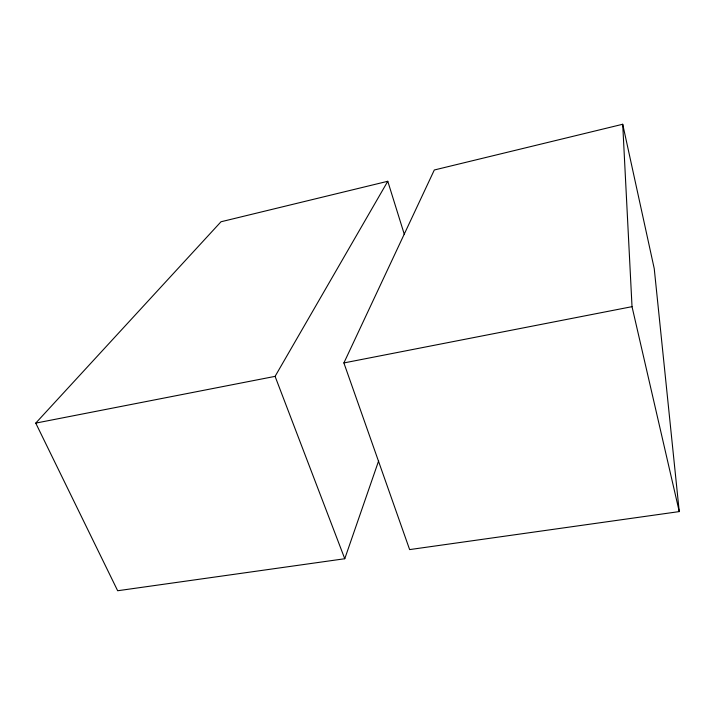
<?xml version="1.0" encoding="UTF-8"?>
<svg xmlns="http://www.w3.org/2000/svg" width="715" height="715" viewBox="0 0 715 715"><rect width="100%" height="100%" fill="white"/><g stroke="black" fill="none" stroke-linecap="round" stroke-linejoin="round"><path stroke-width="1.07" d="M404.386 234.574L387.78 181.279L220.998 221.766L35.75 423.11L117.662 590.742L344.764 558.737L378.646 460.835M343.888 362.934L434.309 169.991L622.711 124.258L654.243 268.634L679.25 511.591L409.632 549.594L343.888 362.934L632.024 306.663L622.711 124.258M35.75 423.11L275.087 376.367L387.78 181.279M275.087 376.367L344.764 558.737M632.024 306.663L679.25 511.591"/></g></svg>
